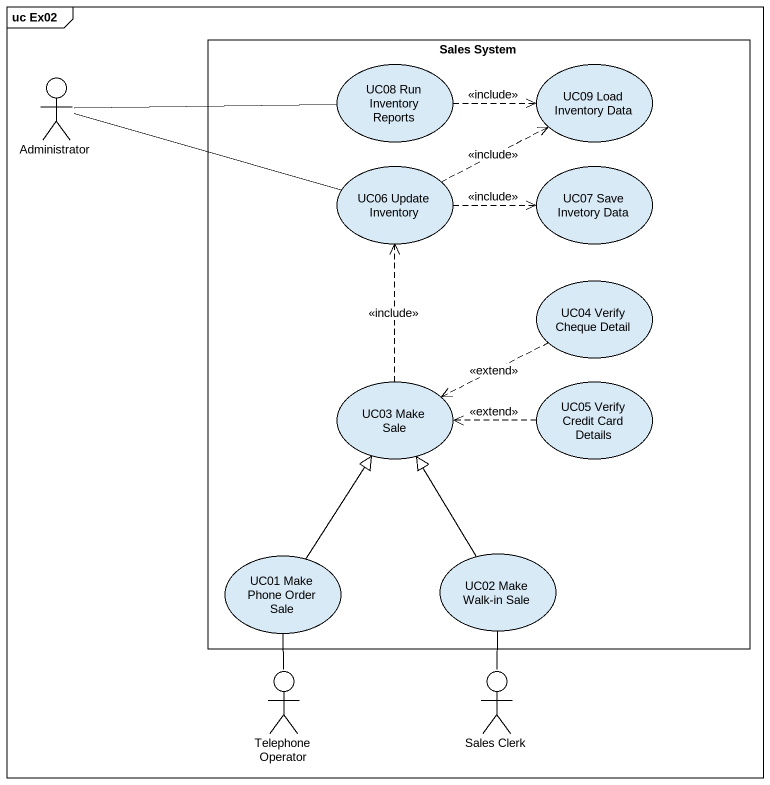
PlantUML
@startuml
mainframe uc Ex02
rectangle "Sales System" as Sales_System {
  usecase "UC08 Run Inventory Reports" as UC08_Run_Inventory_Reports
  usecase "UC09 Load Inventory Data" as UC09_Load_Inventory_Data
  usecase "UC06 Update Inventory" as UC06_Update_Inventory
  usecase "UC07 Save Invetory Data" as UC07_Save_Invetory_Data
  usecase "UC04 Verify Cheque Detail" as UC04_Verify_Cheque_Detail
  usecase "UC03 Make Sale" as UC03_Make_Sale
  usecase "UC05 Verify Credit Card Details" as UC05_Verify_Credit_Card
  usecase "UC01 Make Phone Order Sale" as UC01_Make_Phone_Order_Sale
  usecase "UC02 Make Walk-in Sale" as UC02_Make_Walk_in_Sale
}
actor Administrator
actor "Telephone Operator" as Telephone_Operator
actor "Sales Clerk" as Sales_Clerk
Administrator -right- UC08_Run_Inventory_Reports
Administrator -right- UC06_Update_Inventory
UC08_Run_Inventory_Reports .right.> UC09_Load_Inventory_Data : <<include>>
UC06_Update_Inventory .right.> UC09_Load_Inventory_Data : <<include>>
UC06_Update_Inventory .right.> UC07_Save_Invetory_Data : <<include>>
UC04_Verify_Cheque_Detail .left.> UC03_Make_Sale : <<extend>>
UC03_Make_Sale .up.> UC06_Update_Inventory : <<include>>
UC05_Verify_Credit_Card .left.> UC03_Make_Sale : <<extend>>
UC01_Make_Phone_Order_Sale -up-|> UC03_Make_Sale
UC02_Make_Walk_in_Sale -up-|> UC03_Make_Sale
Telephone_Operator -up- UC01_Make_Phone_Order_Sale
Sales_Clerk -up- UC02_Make_Walk_in_Sale
@enduml
